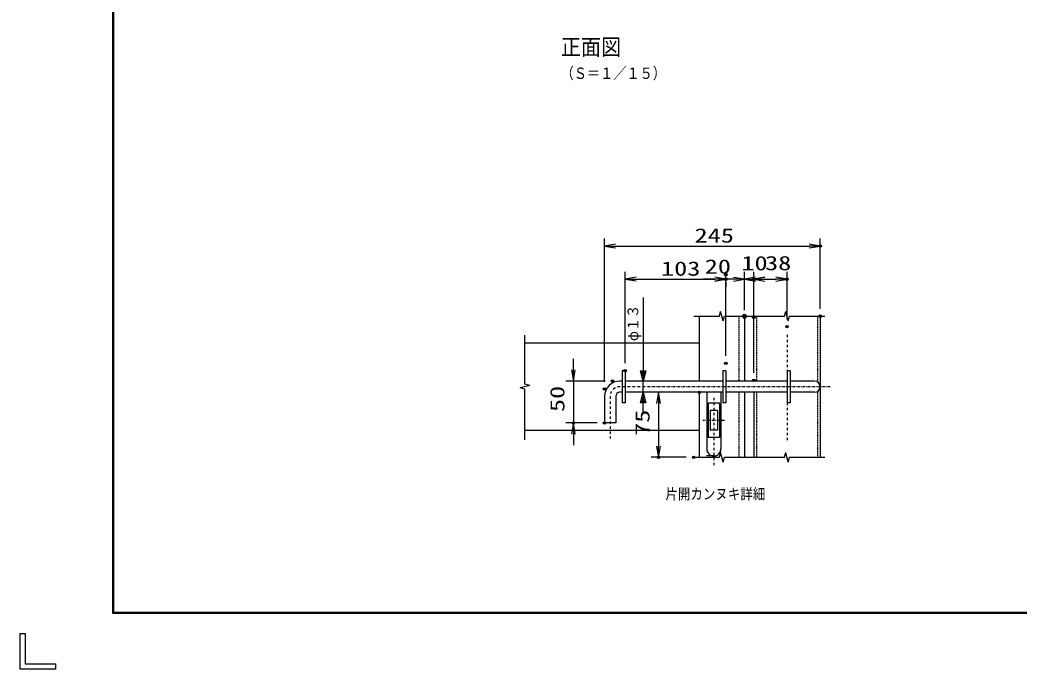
# Model space of a CAD drawing. Units: millimetres, scale not verified. Extents: x -4425 to 4425, y -3150 to 3150.
# Drawn here: x -4425 to -384, y -3150 to -526 of the extents above; entities that cross this region are included whole.
import ezdxf
from ezdxf.enums import TextEntityAlignment as Align

# ---------------------------------------------------------------- set-up
doc = ezdxf.new("R2010")
doc.units = ezdxf.units.MM
doc.header["$LTSCALE"] = 20
doc.header["$PDMODE"] = 32
doc.header["$PDSIZE"] = 10
doc.linetypes.add('USER1', pattern=[1.01, 0.5, -0.25, 0.01, -0.25])
doc.linetypes.add('USER2', pattern=[0.375, 0.25, -0.125])
for name, color, linetype, lineweight in [('0-0_1', 7, 'Continuous', 25), ('0-3_0', 1, 'Continuous', 25), ('0-5_WAKU', 7, 'Continuous', 25)]:
    doc.layers.add(name, color=color, linetype=linetype, lineweight=lineweight)
doc.layers.add('0-4_DEFPOINTS', color=7, linetype='Continuous')
doc.styles.add('ＭＳ ゴシック', font='')
doc.styles.get('ＭＳ ゴシック').set_extended_font_data('MS Gothic')

# ---------------------------------------------------------------- blocks, each defined once
blk = doc.blocks.new('DARROWS')
at = {"layer": '0-3_0', "color": 2}
blk.add_line((0, 0), (-19.982, 0), dxfattribs=at)
blk.add_lwpolyline([(-20, -3.333), (0, 0), (-20, 3.333)], dxfattribs=at)

msp = doc.modelspace()

# ---------------------------------------------------------------- linework, layer by layer
at = {"layer": '0-0_1'}
for p, q in [((-1680.19, -1723.63), (-1680.19, -1986.13)), ((-1497.7, -1723.63), (-1497.7, -1986.13)), ((-1191.54, -1723.63), (-1191.54, -2293.89)), ((-1680.19, -1832.25), (-2384.52, -1832.25)), ((-1979.94, -1943.89), (-1992.39, -1943.89)), ((-1992.39, -1943.89), (-1992.39, -2073.63)), ((-1979.94, -1943.89), (-1979.94, -2073.63)), ((-1573.1, -1943.89), (-1585.54, -1943.89)), ((-1585.54, -1943.89), (-1585.54, -2073.63)), ((-1573.1, -1943.89), (-1573.1, -2073.63)), ((-1325.77, -1943.89), (-1325.77, -2073.63)), ((-1313.32, -1943.89), (-1325.77, -1943.89)), ((-1313.32, -1943.89), (-1313.32, -2073.63)), ((-1992.39, -1986.13), (-2001.08, -1986.13)), ((-1585.54, -1986.13), (-1979.94, -1986.13)), ((-1325.77, -1986.13), (-1573.1, -1986.13)), ((-1214.17, -1986.13), (-1313.32, -1986.13)), ((-2063.29, -2048.34), (-2063.29, -2155.1)), ((-2018, -2048.34), (-2018, -2155.1)), ((-1992.39, -2031.39), (-2001.08, -2031.39)), ((-1585.54, -2031.39), (-1979.94, -2031.39)), ((-1680.19, -2031.39), (-1680.19, -2293.89)), ((-1650.27, -2031.39), (-1650.27, -2259.99)), ((-1592.79, -2031.39), (-1592.79, -2259.99)), ((-1325.77, -2031.39), (-1573.1, -2031.39)), ((-1497.7, -2031.39), (-1497.7, -2293.89)), ((-1460, -2031.39), (-1460, -2293.89)), ((-1214.17, -2031.39), (-1313.32, -2031.39)), ((-1979.94, -2073.63), (-1992.39, -2073.63)), ((-1598.14, -2075.51), (-1644.91, -2075.51)), ((-1644.91, -2075.51), (-1644.91, -2214.09)), ((-1598.14, -2075.51), (-1598.14, -2214.09)), ((-1573.1, -2073.63), (-1585.54, -2073.63)), ((-1313.32, -2073.63), (-1325.77, -2073.63)), ((-1636.52, -2105.51), (-1636.52, -2184.09)), ((-1606.53, -2105.51), (-1636.52, -2105.51)), ((-1606.53, -2105.51), (-1606.53, -2184.09)), ((-2018, -2155.1), (-2063.29, -2155.1)), ((-1680.19, -2185.27), (-2384.52, -2185.27)), ((-1598.14, -2214.09), (-1644.91, -2214.09)), ((-1606.53, -2184.09), (-1636.52, -2184.09)), ((-1621.53, -2288.73), (-1651.5, -2288.73))]:
    msp.add_line(p, q, dxfattribs=at)
at = {"layer": '0-0_1', "color": 4}
for p, q in [((-1583.77, -1742.93), (-1594.12, -1704.33)), ((-1583.77, -1742.93), (-1578.6, -1723.63)), ((-1578.6, -1723.63), (-1336.11, -1723.63)), ((-1336.11, -1723.63), (-1330.94, -1704.33)), ((-1320.59, -1742.93), (-1330.94, -1704.33)), ((-1320.59, -1742.93), (-1315.42, -1723.63)), ((-1315.42, -1723.63), (-1173.23, -1723.63)), ((-2384.52, -1998.42), (-2384.52, -1801.02)), ((-2365.21, -2003.59), (-2403.82, -2013.93)), ((-2365.21, -2003.59), (-2384.52, -1998.42)), ((-1907.07, -2031.39), (-1907.07, -1986.13)), ((-1583.77, -2313.2), (-1594.12, -2274.59)), ((-1583.77, -2313.2), (-1578.6, -2293.89)), ((-1578.6, -2293.89), (-1336.11, -2293.89)), ((-1336.11, -2293.89), (-1330.94, -2274.59)), ((-1320.59, -2313.2), (-1330.94, -2274.59)), ((-1320.59, -2313.2), (-1315.42, -2293.89)), ((-1315.42, -2293.89), (-1173.23, -2293.89))]:
    msp.add_line(p, q, dxfattribs=at)
at = {"layer": '0-0_1', "linetype": 'USER2'}
for p, q in [((-1520.32, -1723.63), (-1520.32, -1986.13)), ((-1449.44, -1723.63), (-1449.44, -1986.13)), ((-1202.1, -1723.63), (-1202.09, -1989.62)), ((-1520.32, -2031.39), (-1520.32, -2293.89)), ((-1449.44, -2031.39), (-1449.44, -2293.89)), ((-1202.09, -2027.9), (-1202.09, -2293.89))]:
    msp.add_line(p, q, dxfattribs=at)
at = {"layer": '0-0_1', "color": 4, "linetype": 'USER1'}
for p, q in [((-1325.77, -1798.78), (-1325.77, -1943.89)), ((-1151.85, -2008.76), (-2001.08, -2008.76)), ((-2040.65, -2048.34), (-2040.65, -2217.64)), ((-1621.53, -2053.73), (-1621.53, -2325.52)), ((-1325.77, -2073.63), (-1325.77, -2234)), ((-1578.87, -2144.8), (-1665.8, -2144.8))]:
    msp.add_line(p, q, dxfattribs=at)
at = {"layer": '0-0_1', "color": 4}
for points in [[(-1907.07, -1648.7), (-1907.07, -1986.13), (-1917.56, -1944.17), (-1896.58, -1944.17), (-1907.07, -1986.13)], [(-1702.86, -1723.63), (-1599.29, -1723.63), (-1594.12, -1704.33)], [(-1901.82, -1944.17), (-1907.07, -1965.15), (-1912.31, -1944.17)], [(-2384.52, -2224.08), (-2384.52, -2019.11), (-2403.82, -2013.93)], [(-1907.07, -2115.32), (-1907.07, -2031.39), (-1896.58, -2073.35), (-1917.56, -2073.35), (-1907.07, -2031.39)], [(-1912.31, -2073.35), (-1907.07, -2052.37), (-1901.82, -2073.35)], [(-1702.86, -2293.89), (-1599.29, -2293.89), (-1594.12, -2274.59)]]:
    msp.add_lwpolyline(points, dxfattribs=at)
at = {"layer": '0-0_1'}
for centre, radius, start, end in [((-2001.08, -2048.34), 62.21, 90, 179.99992), ((-1214.17, -2008.76), 22.63, 270, 90), ((-2001.08, -2048.34), 16.92, 90, 179.99992), ((-1621.53, -2259.99), 28.74, 179.99992, 0)]:
    msp.add_arc(centre, radius, start, end, dxfattribs=at)
at = {"layer": '0-0_1', "color": 4, "linetype": 'USER1'}
msp.add_arc((-2001.08, -2048.34), 39.57, 90, 179.99992, dxfattribs=at)
at = {"layer": '0-3_0'}
for p, q in [((-2063.29, -1988.37), (-2063.29, -1410)), ((-1191.54, -1693.63), (-1191.54, -1410)), ((-1979.94, -1913.89), (-1979.94, -1543.76)), ((-1573.1, -1883.92), (-1573.1, -1543.76)), ((-1497.7, -1690.63), (-1497.7, -1544)), ((-1497.7, -1698.63), (-1497.7, -1544.5)), ((-1460, -1953.13), (-1460, -1544)), ((-1460, -1698.63), (-1460, -1544.5)), ((-1325.77, -1735.81), (-1325.77, -1544)), ((-1573.1, -1585.78), (-1573.1, -1604)), ((-2061.05, -1986.13), (-2218.95, -1986.13)), ((-1710.19, -2031.39), (-1875.04, -2031.39)), ((-2093.29, -2155.1), (-2218.95, -2155.1)), ((-1732.86, -2293.89), (-1875.04, -2293.89))]:
    msp.add_line(p, q, dxfattribs=at)
at = {"layer": '0-3_0', "color": 2}
for p, q in [((-2018.29, -1440), (-1236.54, -1440)), ((-1934.94, -1573.76), (-1618.1, -1573.76)), ((-1618.1, -1574), (-1663.1, -1574)), ((-1542.7, -1574.5), (-1587.7, -1574.5)), ((-1497.7, -1574), (-1573.1, -1574)), ((-1497.7, -1574.5), (-1460, -1574.5)), ((-1452.7, -1574), (-1407.7, -1574)), ((-1415, -1574), (-1370.77, -1574)), ((-1415, -1574.5), (-1370, -1574.5)), ((-2188.95, -1941.13), (-2188.95, -1896.13)), ((-2188.95, -1986.13), (-2188.95, -2155.1)), ((-1845.04, -2076.39), (-1845.04, -2248.89)), ((-2188.95, -2200.1), (-2188.95, -2245.1))]:
    msp.add_line(p, q, dxfattribs=at)
at = {"layer": '0-4_DEFPOINTS'}
for p in [(-1191.54, -1440), (-1573.1, -1555.78), (-1573.1, -1573.76), (-1573.1, -1574), (-1460, -1574.5), (-1325.77, -1574), (-1497.7, -1720.63), (-1497.7, -1728.63), (-1460, -1728.63), (-1191.54, -1723.63), (-1325.77, -1765.81), (-1979.94, -1943.89), (-1573.1, -1913.92), (-1460, -1983.13), (-2063.29, -2018.37), (-2031.05, -1986.13), (-1680.19, -2031.39), (-2188.95, -2155.1), (-2063.29, -2155.1), (-1845.04, -2293.89), (-1702.86, -2293.89)]:
    msp.add_point(p, dxfattribs=at)
at = {"layer": '0-5_WAKU'}
for p, q in [((-4047.95, -2923), (-4047.95, 2923)), ((-4403.47, -3006.75), (-4403.47, -3128.51)), ((-4281.7, -3150), (-4424.95, -3150))]:
    msp.add_line(p, q, dxfattribs=at)
msp.add_lwpolyline([(-4049.95, 2925), (4200.05, 2925), (4200.05, -2925), (-4049.95, -2925)], close=True, dxfattribs=at)
for points in [[(4198.05, 2923), (4198.05, -2923), (-4047.95, -2923)], [(4196.05, 2921), (4196.05, -2921), (-4045.95, -2921)], [(-4045.95, -2921), (-4045.95, 2921), (4196.05, 2921)], [(-4424.95, -3150), (-4424.95, -3006.75), (-4403.47, -3006.75)], [(-4403.47, -3128.51), (-4281.7, -3128.51), (-4281.7, -3150)]]:
    msp.add_lwpolyline(points, dxfattribs=at)

# ---------------------------------------------------------------- block references
at = {"layer": '0-3_0', "xscale": 2.25, "yscale": 2.25}
for p, rotation in [((-2063.29, -1440), 180), ((-1979.94, -1573.76), 180), ((-1497.7, -1574), 180), ((-1460, -1574), 180), ((-1460, -1574.5), 180), ((-2188.95, -1986.13), 270), ((-1845.04, -2031.39), 90), ((-2188.95, -2155.1), 90), ((-1845.04, -2293.89), 270)]:
    msp.add_blockref('DARROWS', p, dxfattribs=dict(at, rotation=rotation))
for p in [(-1191.54, -1440), (-1573.1, -1573.76), (-1573.1, -1574), (-1497.7, -1574.5), (-1325.77, -1574)]:
    msp.add_blockref('DARROWS', p, dxfattribs=at)

# ---------------------------------------------------------------- texts
at = {"layer": '0-0_1', "color": 4, "style": 'ＭＳ ゴシック'}
for s, height, width, p in [('正面図', 66.21, 0.9, (-2239.72, -688.43)), ('（Ｓ＝１／１５）', 45.88, 0.85, (-2240.47, -778.18)), ('片開カンヌキ詳細', 43.55, 0.85, (-1817.36, -2477.08))]:
    msp.add_text(s, height=height, dxfattribs=dict(at, width=width)).set_placement(p, align=Align.BOTTOM_LEFT)
at = {"layer": '0-0_1', "color": 4, "style": 'ＭＳ ゴシック', "width": 0.9}
msp.add_text('φ１３', height=43.26, rotation=90, dxfattribs=at).set_placement((-1913.73, -1824.04), align=Align.BOTTOM_LEFT)
at = {"layer": '0-3_0', "color": 3, "style": 'ＭＳ ゴシック', "width": 1.35}
for s, p in [('245', (-1699.42, -1443.6)), ('20', (-1658.31, -1569.1)), ('10', (-1510.35, -1555.6)), ('38', (-1414.6, -1555.1)), ('103', (-1835.02, -1577.36))]:
    msp.add_text(s, height=57.77, dxfattribs=at).set_placement(p, align=Align.BOTTOM_LEFT)
for s, p in [('50', (-2207.85, -2111.12)), ('75', (-1863.94, -2207.64))]:
    msp.add_text(s, height=57.77, rotation=90, dxfattribs=at).set_placement(p, align=Align.BOTTOM_LEFT)

doc.saveas('drawing.dxf')
